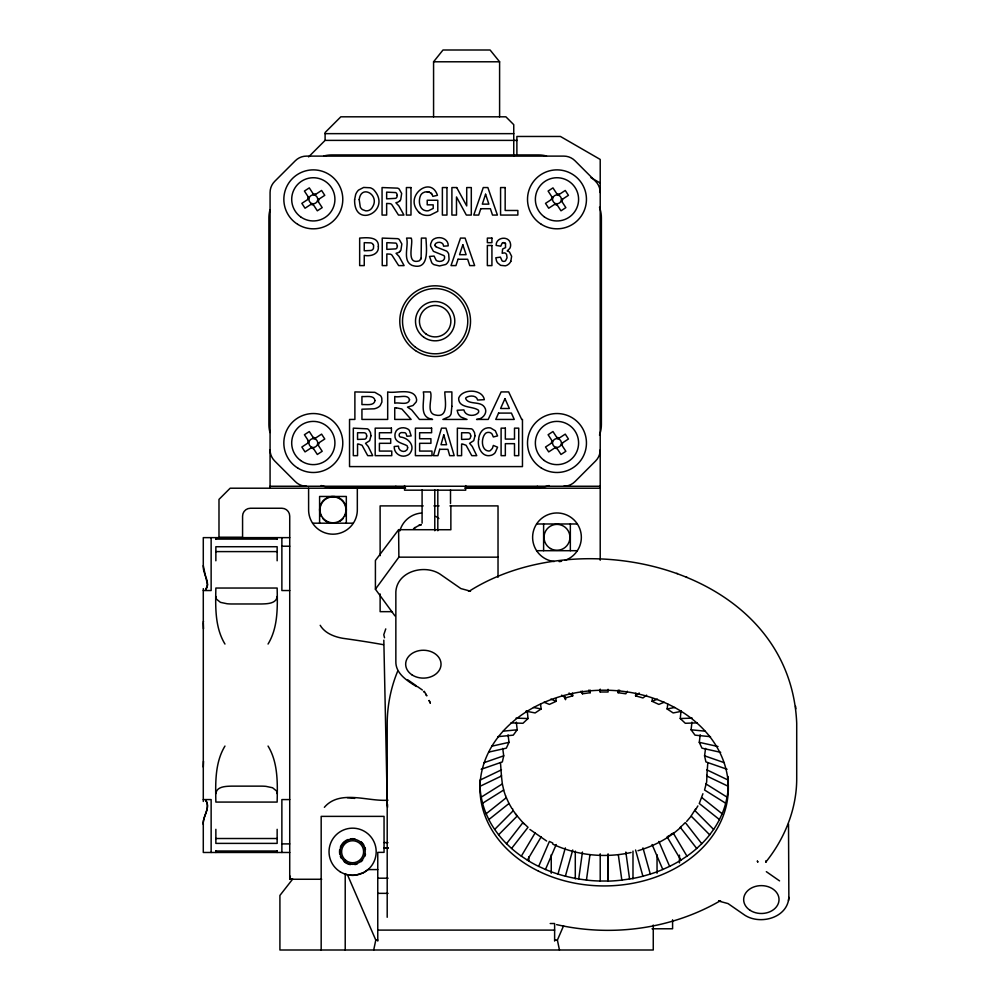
<?xml version="1.0" encoding="UTF-8"?>
<svg xmlns="http://www.w3.org/2000/svg" width="1000" height="1000" viewBox="0 0 1000 1000"><rect width="100%" height="100%" fill="white"/><g stroke="black" fill="none" stroke-linecap="round" stroke-linejoin="round"><path stroke-width="1.5" d="M600.212 692.013L600.212 689.362L600.212 692.013A100.25 24.4 0 0 1 608.075 692.013L608.075 689.312M608.075 853.825L608.075 881.025L600.212 881.025A125 108.425 -1.4 0 1 586.45 880.088L578.713 879L582.438 852.05M556.6 924.613C611.462 937.075 671.087 929.225 719.95 900.975L718.637 901.05L728.025 903.575L743.475 914.275C758.775 925.675 787.65 918.45 788.863 897.35L788.512 823.95M387.575 807.25L387.45 804.237M500.462 762.562L501.475 776.012L480.012 786.312A125 98.45 -13.3 0 0 481.213 797.15L482.575 803.25A124.987 100.325 -13.3 0 0 486.15 813.763L488.837 819.575A125 102.137 -13 0 0 494.675 829.438L498.6 834.8A124.987 103.775 -12.1 0 0 506.525 843.713L511.575 848.462A125 105.25 -10.8 0 0 521.337 856.15L527.362 860.138A124.975 106.475 -9 0 0 538.663 866.4M669.6 866.35A124.987 106.45 9 0 0 680.913 860.113L686.938 856.15A124.975 105.225 10.8 0 0 696.712 848.462L701.762 843.713A125 103.787 12.1 0 0 709.688 834.8L713.612 829.438A124.987 102.125 13 0 0 719.438 819.575L722.138 813.763A124.987 100.325 13.3 0 0 725.7 803.25L727.075 797.15A124.975 98.425 13.4 0 0 728.275 786.312L728.275 780.113A124.975 96.525 12.9 0 0 728.037 776.5M766.075 861.825L766.1 860.85L765.75 862.15C784.762 838.575 796.787 808.9 796.712 778.388L796.712 723.225C790.088 569.075 583.288 518.925 469.188 591.213L470.2 590.85L468.475 591.237L470.5 591.188L460.875 588.575L441.225 574.938C425.925 563.538 397.05 570.763 395.85 591.875L395.85 661.55C395.55 673.713 407.475 680.925 416.413 686.513M289.725 852.475L203.287 852.475L203.287 824.475C202.45 816.4 210.863 808.088 205.875 800.525M203.287 767.05L203.512 761.287M435.15 244.975L435.25 244.262A1.95 1.95 0 0 1 435.913 243.3C438.562 241.262 443.625 242.275 443.612 246.2L448.2 245.85C448.587 238.475 439.175 235.625 433.75 239.125A6.562 6.562 0 0 0 432 240.787L430.725 243.738A8.55 8.55 0 0 0 430.588 246.1L433.413 251.337L443.862 255.575A2.413 2.413 0 0 1 444.588 256.837C445.337 260.613 440.462 262.25 437.562 261.05A4.725 4.725 0 0 1 436.163 260.287L434.087 256.075L429.5 256.438L431.75 262.738A7.688 7.688 0 0 0 433.925 264.65L439.525 265.95L445.65 264.5A7.262 7.262 0 0 0 447.625 262.65L448.125 261.875A9.062 9.062 0 0 0 449.075 259.325L448.688 254.037A7.312 7.312 0 0 0 446.675 251.15L436.35 246.962A2.763 2.763 0 0 1 435.712 246.438A2.25 2.25 0 0 1 435.188 245.425L435.15 244.975A2.188 2.188 0 0 0 435.875 246.6M627.325 691.237L625.837 693.787L618.1 692.712L618.225 690.013M203.287 622.087L203.512 621.45M203.287 824.475C202.425 816.263 211.188 807.712 205.55 800.138M215.863 793.675C216.513 786.338 226.012 786.312 231.575 786.137L261.438 786.137A15.113 4.425 -0.1 0 1 265.988 786.363L272.55 787.75L276.475 790.9A14.525 8.787 -28.2 0 1 277.175 793.662M277.15 596.438C276.5 603.775 267 603.8 261.438 603.975L231.575 603.975A15.113 4.412 -0.1 0 1 227.037 603.737L220.463 602.362L216.537 599.212A14.525 8.787 -28.2 0 1 215.837 596.45M667.775 704.125L667.125 708.95L673.15 712.938L680.812 711.45M646.625 695.15L642.95 697.95L635.562 695.837L635.812 693.162M788.512 900.638L788.863 897.35M702.913 793.737L699.275 803.5L719.45 819.575M586.45 880.075L589.975 854.625M664.25 702.225L658.875 704.4L652.075 701.3L652.438 698.675M421.125 258.175L421.388 238.088L425.975 238.088C426.35 248.062 429.85 271.2 411.95 265.338C402.013 260.637 409.025 245.688 406.575 238.088L411.163 238.088C413.875 242.425 405.387 264.675 418.8 260.988A3.6 3.6 0 0 0 419.7 260.475L421.125 258.175A3.588 3.588 0 0 1 420.625 259.45M706.925 775.275L706.663 781.9L704.562 790.013L725.7 803.25M373.7 950L375.788 940.075L347.463 874.762L345.213 874.137L345.213 950M290.375 876.275L289.725 879.262L321.7 879.262M697.275 722.862L685.312 723.288L680.263 718.538L681.038 710.763M502.713 748.425L503.713 755.825L502.35 761.925L481.213 769.275M710.512 736.675L695.013 735.15L691.087 729.788L691.963 722.125M572.725 850L565.375 876.188L561.663 875.188L557.987 874.075L565.337 847.887M720.688 752.337L701.963 748.162L699.275 742.337L700.225 734.8M727.075 769.275L705.925 761.925L704.562 755.825L705.562 748.425M728.275 786.312L706.812 776.012L707.825 762.562M709.675 834.8L691.087 816.05L695.662 808.863M397.612 671.325C390.838 687.75 387.325 705.462 387.2 723.225L387.2 917.288M510.825 261.325L511.625 256.3L509.525 252.125A5.387 5.387 0 0 0 507.188 250.925L509.7 248.5A6.037 6.037 0 0 0 510.4 246.887A6.987 6.987 0 0 0 510.513 243.912C509.375 235.463 495.812 236.825 496.163 245.413L500.75 246.2L502.125 243.162A2.338 2.338 0 0 1 503.575 242.675M552.775 843.05L549.4 841.438L538.675 866.375L545.475 869.475L556.213 844.525M559.462 950L557.388 940.075L563.587 925.788M385.763 628.9L383.775 634.738L384.525 637.775M508.062 734.8L509.012 742.337L506.325 748.162L489.038 752.025M618.1 692.712L619.587 690.163M268.05 644.05C278.212 627.362 277.525 606.825 277.15 588.038L215.863 588.038C215.487 606.825 214.8 627.362 224.963 644.05M224.963 746.062C214.8 762.75 215.487 783.288 215.863 802.075L277.15 802.075C277.525 783.288 278.212 762.75 268.05 746.062M521.337 856.15L535.138 832.9M527.362 860.138L541.163 836.888M694.638 811.3L697.875 805.938M324.363 807.312C339.888 789.2 367.975 801.838 387.975 800.175M205.875 589.587C210.875 582.025 202.463 573.725 203.287 565.638L203.287 537.638L289.725 537.638M375.412 589.212L398.875 557.163L398.612 529.688L375.412 560.475L375.412 589.212L394.975 615.938M516.312 722.125L517.2 729.788L513.263 735.15L497.775 736.675M205.55 589.975L207.55 584.862L205.875 577.475M506.525 843.713L522.962 822.55L528.025 827.3L511.575 848.462M292.55 879.262L279.913 895.438L279.913 950L653.263 950L653.263 925.062M433.575 116.812L433.575 61.788L443 50L490.1 50L499.6 61.788L499.6 116.812M686.7 821.4L690.9 816.462M494.675 829.438L513.263 810.688L512.625 808.863M498.6 834.8L517.2 816.05L513.263 810.688M308.6 156.9L325.1 140.387L517.137 140.387M343.338 844.625L345.412 842.55M682.837 824.987L685.312 822.55L701.762 843.713M527.238 710.763L528.025 718.538L522.962 723.288L511.012 722.862M681.975 825.75L680.263 827.3L696.712 848.462M680.825 827.25C668.725 838.45 653.713 846.1 637.975 850.725M486.15 813.763L506.325 797.675L505.625 795.763M488.837 819.575L509.012 803.5L506.325 797.675M635.562 695.837L639.237 693.037M670.175 834.963L672.15 833.587M317.9 199.825L317.65 198.837A4.375 4.375 0 0 0 315.525 195.575L315 194.775M308.738 197.662L309.538 197.138A4.375 4.375 0 0 1 312.8 195L313.6 194.475M313.012 204.213L313.825 203.688A4.375 4.375 0 0 0 317.075 201.562L317.887 201.025M552.4 197.662L553.212 197.138A4.375 4.375 0 0 1 556.462 195L557.275 194.475M558.387 194.95L565.262 190.463L568.438 195.325L561.562 199.825M555.575 203.738L554.688 204.312A5.475 5.475 0 0 0 557.087 204.825M556.688 204.213L557.487 203.688A4.375 4.375 0 0 0 560.75 201.562L561.55 201.025M308.738 441.325L309.538 440.8A4.375 4.375 0 0 1 312.8 438.675L313.6 438.15M317.887 444.7L317.075 445.225A4.375 4.375 0 0 1 313.825 447.362L313.412 448.488A5.475 5.475 0 0 1 311.025 447.987M552.4 441.325L553.212 440.8A4.375 4.375 0 0 1 556.462 438.675L557.275 438.15M556.688 447.875L557.487 447.35A4.375 4.375 0 0 0 560.75 445.225L561.55 444.7M540.513 704.125L541.163 708.95L535.138 712.938L525.938 711.162M669.163 835.6L667.125 836.888L680.925 860.138M481.213 797.15L502.35 783.913L501.35 775.275M482.575 803.25L503.713 790.013L502.35 783.913M501.475 769.825L480.012 780.113L480.012 786.312M555.837 698.675L556.213 701.3L549.4 704.4L544.038 702.225M618.3 854.625L621.825 880.075L629.562 879A124.963 108.112 4.2 0 0 642.925 876.225L650.288 874.075A124.987 107.425 6.8 0 0 662.8 869.475L669.613 866.375L658.875 841.438M652.075 701.3L657.438 699.125M483.988 762.688L503.713 755.825M572.463 693.162L572.725 695.837L565.337 697.95L561.663 695.15M491.725 746.2L509.012 742.337M667.125 708.95L674.788 707.475M631.062 852.5C605 858.3 577.062 855.5 552.85 844.175M580.95 691.237L582.438 693.787L590.188 692.712L590.05 690.013M503.25 731.162L517.2 729.788M419.825 213.075A10.662 10.662 0 0 1 417.163 210.138C405.425 195.175 430.9 175.512 437.438 195.312L432.85 196.375C432.05 191.925 426.4 190.588 422.962 192.85A6.713 6.713 0 0 0 420.675 195.275C418.125 200.525 419.062 209.925 426.112 210.787A8.088 8.088 0 0 0 428.675 210.65L433.2 208.425L433.2 204.838L427.212 204.838L427.212 200.25L437.788 200.25L437.788 211.312L430.175 215.138A14.912 14.912 0 0 1 424.663 215.188L423.363 214.875A11.013 11.013 0 0 1 418.812 212.213M680.263 718.538L692.225 718.125M292.775 879.25L289.725 879.262L289.725 516.112A7.862 7.862 0 0 0 281.875 508.25L250.425 508.25A7.862 7.862 0 0 0 242.575 516.112L242.575 537.337L218.988 537.337L218.988 499.387L230.162 488.212L405.6 488.212M433.575 61.788L499.6 61.788M325.1 133.65L513.75 133.65M270.075 486.25L600.212 486.25M404.45 487.025L395.85 487.025L395.85 486.25M528.713 487.025L537.325 487.025L537.325 486.25M404.875 487.425L331.925 487.425A31.438 31.438 0 0 1 321.188 485.538M465.412 487.425L538.362 487.425A31.438 31.438 0 0 0 549.1 485.538M464.762 488.212L600.212 488.212M423.188 505.9L380.125 505.9L380.125 555.675M433.95 505.9L439.075 505.9M449.938 505.9L498.025 505.9L498.025 577.275M312.587 523.188L353.338 523.188M536.6 523.975L577.35 523.975M398.612 529.688L450.863 529.738L450.863 505.9M215.863 539.1L277.15 539.1M281.875 546.213L289.725 546.213M536.6 550.7L577.35 550.7M215.863 551.6L277.15 551.6M398.875 557.163L498.025 557.163M203.287 590.538L211.137 590.538L211.137 537.638M289.725 590.538L281.875 590.538L281.875 537.638M392.425 611.663L380.125 611.663L380.125 593.975M203.287 799.575L211.137 799.575L211.137 852.475M289.725 799.575L281.875 799.575L281.875 852.475M215.863 838.512L277.15 838.512M384.05 842.575L387.987 842.688M281.875 843.9L289.725 843.9M384.05 847.887L388.175 847.887M384.05 848.075L388.175 848.075M215.863 851.012L277.15 851.012M377.762 869.587L368.025 869.587L363.488 872.675L355.662 875.125A15.25 9.8 0 0 1 350.175 875.2L347.463 874.762M377.762 878.2L388.088 878.2M377.762 893.35L388.088 893.35M550.2 923.525L554.625 923.525L554.625 941.062M652.038 928.775L672.588 928.775L672.588 919.8M377.762 930.1L554.625 930.1M375.788 940.075L377.762 940.075M554.625 940.075L557.388 940.075M516.062 718.125L528.025 718.538M347.375 797.7L351.275 798M691.087 729.788L705.025 731.162M533.488 707.475L541.163 708.95M699.275 742.337L718 746.525M704.562 755.825L724.3 762.688M676.8 573.337L677.463 573.6M686.312 577.062L687.05 577.362M550.85 699.125L556.213 701.3M706.812 769.825L728.275 780.113M590.975 177.688L600.212 183.012M546.613 841.012L529.913 829.45M705.925 783.913L727.075 797.15M766.325 871.675L779.562 880.888M407.562 679.7L416.062 685.625M417.325 686.5L422.388 690.025M569.05 693.037L572.725 695.837M701.963 797.675L722.138 813.763M423.537 691.538L424.487 692.412M695.013 810.688L713.612 829.438M523.862 823.775L515.45 813.913M505.45 243.575L505.55 247.6L502.612 249.025L502.163 253.3L504.125 252.9A2.587 2.587 0 0 1 505.15 253.125A2.425 2.425 0 0 1 505.75 253.5A3.562 3.562 0 0 1 506.613 254.613L507.062 257.775L505.55 260.775A2.9 2.9 0 0 1 503.762 261.375L503.387 261.35A2.763 2.763 0 0 1 502.038 260.775L500.4 257.137L495.812 257.787L496.5 260.837A8.825 8.825 0 0 0 497.612 262.887L500.613 265.35L505.288 265.8A7.088 7.088 0 0 0 507.575 264.925L508.888 263.95A8.775 8.775 0 0 0 510.825 261.325M552.762 198.2A4.375 4.375 0 0 0 552.663 198.7L545.513 203.363L548.7 208.225L555.837 203.562A4.288 4.288 0 0 0 556.325 203.663L561 210.812L565.862 207.625L561.2 200.487A4.387 4.387 0 0 0 561.3 200L561.325 198.837A4.375 4.375 0 0 0 559.188 195.575L558.125 195.125A4.45 4.45 0 0 0 557.625 195.025L552.962 187.887L548.1 191.062L552.587 197.938M552.112 199.05L552.638 199.862A4.375 4.375 0 0 0 554.763 203.113L555.3 203.925M558.663 438.438L559.188 439.25A4.375 4.375 0 0 1 561.325 442.5L561.85 443.312M557.625 438.688L552.962 431.55L548.1 434.738L552.762 441.875A4.375 4.375 0 0 0 552.663 442.362L545.513 447.025L548.7 451.9L555.837 447.238A4.387 4.387 0 0 0 556.312 447.35M556.325 447.337L561 454.475L565.862 451.287L561.2 444.15A4.387 4.387 0 0 0 561.3 443.663L568.438 439L565.262 434.125L558.125 438.8A4.387 4.387 0 0 0 557.612 438.663M552.112 442.725L552.638 443.525A4.375 4.375 0 0 0 554.763 446.788L555.3 447.587M317.525 200.487L322.2 207.625L317.325 210.812L312.663 203.663A4.288 4.288 0 0 1 312.175 203.562L305.038 208.225L301.85 203.363L308.988 198.7A4.375 4.375 0 0 1 309.088 198.212L304.425 191.062L309.3 187.887L313.962 195.025A4.45 4.45 0 0 1 314.45 195.125L321.587 190.463L324.775 195.325L317.638 200A4.375 4.375 0 0 1 317.525 200.487L317.7 200.75M308.45 199.05L308.975 199.862A4.375 4.375 0 0 0 311.1 203.113L311.625 203.925M315 438.438L315.525 439.25A4.375 4.375 0 0 1 317.65 442.5L318.175 443.312M313.788 438.425L313.962 438.688A4.375 4.375 0 0 1 314.45 438.775L321.587 434.125L324.775 439L317.638 443.663A4.375 4.375 0 0 1 317.525 444.15L317.7 444.412M313.962 438.688L309.3 431.55L304.425 434.738L309.088 441.875A4.375 4.375 0 0 0 308.988 442.362L301.85 447.025L305.038 451.9L312.175 447.238A4.375 4.375 0 0 0 312.663 447.337L317.325 454.475L322.2 451.287L317.525 444.15M308.45 442.725L308.975 443.525A4.375 4.375 0 0 0 311.1 446.788L311.625 447.587M320.188 625.3C324.825 633.2 334.225 636.788 342.837 638.312A248.2 27.925 3.5 0 1 383.462 644.7M673.15 832.9L686.938 856.15M588.688 690.163L590.188 692.712M509.012 803.5L511.962 808.637M424.275 691.263L425.175 693.012M652.075 844.525L662.8 869.475M503.537 789.887L505.487 795.7M205.55 576.487L203.287 565.638M642.95 847.887L650.288 874.075M635.562 850L642.9 876.188M625.837 852.05L629.562 879M795.575 706.188L795.837 708.787M582.312 691.087L582.438 693.787M203.287 623.062L203.512 628.825M387.3 805.65L383.825 640.15M679.463 855.138L679.463 862.862M657.038 854.712L657.038 873.238M632.987 851.087L632.987 878.875M608.075 854.887L608.075 881.137A124.987 108.4 1.4 0 0 621.825 880.075M600.212 560.237L600.212 159.438L560.425 136.463L516.888 136.463L516.888 154.913M600.212 853.825L600.212 881.137M575.288 851.087L575.288 878.875M570.337 523.975L570.337 550.7M551.25 854.712L551.25 873.238M543.612 523.975L543.612 550.7M528.812 856.688L528.812 861.312M513.75 155.975L513.75 124.675L505.887 116.812L340.825 116.812L325.1 132.537L325.1 140.387M465.712 485.588L465.712 490.175L404.538 490.175L404.538 485.588M450.513 489.938L450.513 503.537M437.812 489.938L437.812 530.75M434.787 489.938L434.787 530.75M422.088 489.938L422.088 523.188M377.762 941.062L377.762 852.362L384.05 852.362L384.05 816.375L321.175 816.375L321.175 950M357.325 488.212L357.325 509.038A24.362 24.362 0 0 1 332.962 534.188A24.362 24.362 0 0 1 308.612 509.038L308.6 488.212M346.325 523.188L346.325 496.463L319.6 496.463L319.6 523.188M277.15 537.638L277.15 539.375M277.15 560.788L277.15 546.725L215.863 546.725L215.863 560.788M277.15 829.325L277.15 843.388L215.863 843.388L215.863 829.325M277.15 850.738L277.15 852.475M270.075 488.212L270.075 192.5A15.713 15.713 0 0 1 274.688 181.375L295.35 160.712A15.725 15.725 0 0 1 306.462 156.113L563.825 156.113A15.725 15.725 0 0 1 574.95 160.712L595.612 181.375A15.725 15.725 0 0 1 600.212 192.5M215.863 537.638L215.863 539.375M215.863 850.738L215.863 852.475M203.287 588.65L203.287 801.462M351.587 797.975A248.225 27.975 3.5 0 1 354.65 798.413M554.188 561.538A24.362 24.362 0 0 1 535.425 525.975A24.362 24.362 0 0 1 575.375 521.362A24.362 24.362 0 0 1 565.212 560.275M561.613 561.263A24.362 24.362 0 0 1 559.15 561.613M365.475 854.013A13.062 13.062 0 0 1 364.888 856.213M362.612 860.138A13.062 13.062 0 0 1 361.012 861.75M357.075 864.013A13.062 13.062 0 0 1 354.875 864.613M350.35 864.613A13.062 13.062 0 0 1 344.225 861.75M341.3 858.275A13.062 13.062 0 0 1 340.337 856.213M339.75 854.013A13.062 13.062 0 0 1 339.75 849.475M340.337 847.275A13.062 13.062 0 0 1 348.15 839.475M350.35 838.888A13.062 13.062 0 0 1 354.875 838.888M361.012 841.737A13.062 13.062 0 0 1 363.925 845.212M364.888 847.275A13.062 13.062 0 0 1 365.475 849.475M346.125 507.5A13.362 13.362 0 0 1 346.125 512.15M345.525 514.4A13.362 13.362 0 0 1 344.538 516.512M343.2 518.413A13.362 13.362 0 0 1 339.637 521.4M335.288 522.987A13.362 13.362 0 0 1 330.637 522.987M328.387 522.388A13.362 13.362 0 0 1 322.725 518.413M321.388 516.512A13.362 13.362 0 0 1 320.4 514.4M319.8 512.15A13.362 13.362 0 0 1 329.5 496.912A13.362 13.362 0 0 1 345.525 505.25M413.425 529A12.975 12.975 0 0 1 415.025 527.4M418.925 525.15A12.975 12.975 0 0 1 421.1 524.562M546.487 156A31.438 31.438 0 0 0 538.362 154.938L331.925 154.938A31.438 31.438 0 0 0 323.8 156M599.5 207.225A31.438 31.438 0 0 1 601.388 217.963L601.388 424.4A31.438 31.438 0 0 1 599.5 435.138M269.975 432.525A31.438 31.438 0 0 1 268.9 424.4L268.9 217.963A31.438 31.438 0 0 1 269.975 209.838M306.462 486.25A15.725 15.725 0 0 1 295.35 481.637L274.688 460.975A15.725 15.725 0 0 1 270.075 449.862M563.825 486.25A15.725 15.725 0 0 0 574.95 481.637L595.612 460.975A15.725 15.725 0 0 0 600.212 449.862M399.462 201.15A6.075 6.075 0 0 0 400.725 199.638L401.662 193.425L399.1 188.95A5.038 5.038 0 0 0 397.55 188.137L382.062 187.55L382.062 215.062L386.65 215.062L386.65 203.425L390.125 203.637A3.762 3.762 0 0 1 391.7 204.475L398.488 215.062L403.938 215.062L398.825 205.837L395.875 202.738L397.775 202.2A6.3 6.3 0 0 0 399.938 200.688M399.637 251.688A6.062 6.062 0 0 0 400.9 250.175L401.838 243.962L399.275 239.488A5.038 5.038 0 0 0 397.725 238.675L382.238 238.088L382.238 265.6L386.825 265.6L386.825 253.962L390.3 254.175A3.762 3.762 0 0 1 391.875 255.012L398.663 265.6L404.113 265.6L399.012 256.375L396.05 253.275L397.95 252.738A6.3 6.3 0 0 0 400.112 251.225M504.85 243.062A2.338 2.338 0 0 1 505.588 243.837M503.263 242.7A2.775 2.775 0 0 1 504.113 242.725L504.375 242.8A2.075 2.075 0 0 1 505.075 243.188M426.975 191.788A6.362 6.362 0 0 1 429.45 192.237M430.75 193A5.775 5.775 0 0 1 432.088 194.513M373.387 244.825A3.675 3.675 0 0 1 373.638 245.45L373.475 248.337A3.638 3.638 0 0 1 372.075 250.025A3.475 3.475 0 0 1 371.075 250.475L364.25 250.787L364.25 242.675L370.75 242.875A3.862 3.862 0 0 1 372.262 243.525A3.675 3.675 0 0 1 372.762 243.962A3.475 3.475 0 0 1 373.338 244.775M318.788 442.912A5.475 5.475 0 0 1 318.288 445.3M307.838 443.113A5.475 5.475 0 0 1 308.337 440.725M313.212 437.537A5.475 5.475 0 0 1 315.6 438.038M318.788 199.237A5.475 5.475 0 0 1 318.288 201.637M313.412 204.825A5.475 5.475 0 0 1 311.012 204.312M307.838 199.45A5.475 5.475 0 0 1 308.337 197.05M313.212 193.875A5.475 5.475 0 0 1 315.6 194.375M562.45 442.912A5.475 5.475 0 0 1 561.95 445.3M557.087 448.488A5.475 5.475 0 0 1 554.688 447.987M551.512 443.113A5.475 5.475 0 0 1 552.013 440.725M556.875 437.537A5.475 5.475 0 0 1 559.275 438.038M562.45 199.237A5.475 5.475 0 0 1 561.95 201.637M551.512 199.45A5.475 5.475 0 0 1 552.013 197.05M556.875 193.875A5.475 5.475 0 0 1 559.275 194.375M399.862 530.875A24.362 24.362 0 0 1 421.488 513.038M435.812 516.388A24.362 24.362 0 0 1 438.862 518.538M413.725 529.25A12.575 12.575 0 0 1 421.175 524.95M557.987 874.075A124.987 107.425 -6.8 0 1 545.475 869.475M578.725 878.962A124.963 108.012 -4.2 0 1 565.388 876.15M451.875 406.312L451.1 413.862A7.163 7.163 0 0 1 449.225 416.625L442.875 419.438L467.038 419.438L461.163 417.15A9.537 9.537 0 0 1 457.863 412.9L457.163 410.262L463.875 409.913C465.05 416.138 474.65 416.975 478.312 412.713A2.55 2.55 0 0 0 478.663 411.112A2.163 2.163 0 0 0 478.225 410.037C472.2 405.925 458.387 408.45 458.675 398.15C462.287 388.413 482.562 388.762 484.325 399.675L477.625 400.037C476.6 395.062 469.438 395.3 466.1 397.612A1.713 1.713 0 0 0 465.65 398.537C468.375 405.238 480.45 400.688 484.475 407.15C488.438 412.625 482.537 419.462 476.575 419.438L488.2 419.438L501.125 391.925L508.65 391.925L521.712 419.438L522.463 419.438L522.463 466.6L349.538 466.6L349.538 419.438L354.888 419.438L354.888 391.925L374.888 392.337L380.5 395.637A6.863 6.863 0 0 1 381.788 398.263L381.912 402.025L380.25 405.55A8.688 8.688 0 0 1 378.475 407.1A12.3 12.3 0 0 1 374.1 408.812L361.938 409.2L361.938 419.438L387.688 419.438L387.688 391.925C395.225 393.938 414.6 386.825 416.613 399.538A6.525 6.525 0 0 1 416.188 401.962L412.975 405.538L407.488 407.113L411.763 410.012L419.425 419.438L432.575 419.438A15.525 15.525 0 0 1 429.712 418.688C418.825 414.95 425.238 399.562 423.312 391.925L430.363 391.925C433.113 397.525 425.25 413.363 435.637 415.05C449.513 418.275 444.65 398.963 444.825 391.925L451.875 391.925L451.875 406.312M354.613 199.7C353.988 230.087 392.925 210.425 373.6 189.625A10.388 10.388 0 0 0 370.188 187.763L363.65 187.45L358.525 190.1A12.75 12.75 0 0 0 355.662 194.488L354.613 199.7M407.638 447.625L407.45 448.825A3.9 3.9 0 0 1 406.875 449.9C404.025 453.363 398.075 450.588 398.462 446.138L394.237 446.488C393.8 453.438 401.163 458.25 407.375 455.262A6.6 6.6 0 0 0 410.062 453.2C415.613 445.712 408.162 437.663 400.25 437.013A2.475 2.475 0 0 1 399.675 436.5A2.325 2.325 0 0 1 399.175 435.025L399.263 434.338A1.988 1.988 0 0 1 399.875 433.363L400.2 433.113A3.862 3.862 0 0 1 401.3 432.587L404.825 432.713A2.8 2.8 0 0 1 406.05 433.675L406.925 436.262L411.163 435.913L409.438 430.513A6.488 6.488 0 0 0 407.6 428.9C403.363 426.525 396.45 427.788 395.25 433.1A8.675 8.675 0 0 0 394.938 435.4C394.487 442.425 402.388 443.113 406.95 445.675A2.288 2.288 0 0 1 407.337 446.25L407.638 447.625M409.55 399.787C408.263 405.95 398.713 401.925 394.738 403.212L394.738 396.512C398.638 397.95 408.162 393.663 409.55 399.787M359.212 199.6L360.275 207.037A7.262 7.262 0 0 0 362.438 209.587L365.55 210.787A7.575 7.575 0 0 0 368.075 210.65A6.188 6.188 0 0 0 370.363 209.575A7.125 7.125 0 0 0 372.5 207C380.163 195.075 361.112 183.863 359.212 199.6M366.725 436.012L366.3 437.925A2.725 2.725 0 0 1 366.037 438.338A2.487 2.487 0 0 1 364.837 439.162L357.55 439.438L357.55 432.738L363.575 432.762A3.25 3.25 0 0 1 365.175 433.075A2.55 2.55 0 0 1 366.325 434.188L366.725 436.012M470.775 436.012L470.35 437.925A2.725 2.725 0 0 1 470.075 438.338A2.487 2.487 0 0 1 468.888 439.162L461.6 439.438L461.6 432.738L467.625 432.762A3.25 3.25 0 0 1 469.225 433.075A2.55 2.55 0 0 1 470.363 434.188L470.775 436.012M478.625 439.513C477.038 446.938 482.05 457.825 491.012 455.35A7.9 7.9 0 0 0 495.2 452.6L497.575 447.2L493.338 445.438L492.388 448.375L490.312 450.6A3.9 3.9 0 0 1 488.837 451.05C480.913 450.613 480.913 437.65 485.637 433.263A4.787 4.787 0 0 1 487.738 432.425L488.5 432.388A4.35 4.35 0 0 1 490.688 432.912A4.688 4.688 0 0 1 492.075 434.075L493.338 436.962L497.575 435.913L495.337 430.8L490.637 427.975A10.15 10.15 0 0 0 487.562 427.863C481.925 428.438 478.85 434.375 478.625 439.513M378.363 246.625C379.1 254.425 370.35 256.7 364.25 255.375L364.25 265.6L359.663 265.6L359.663 238.088C366.213 237.613 379.15 236.2 378.363 246.625M370.95 435.775L369.7 440.662L365.525 443.338L368.212 446.488L372.713 455.662L367.725 455.662L362.038 445.262L358.488 444.025L357.55 444.025L357.55 455.662L353.312 455.662L353.312 428.15L367.362 428.825A4.775 4.775 0 0 1 368.738 429.725L370.45 432.525L370.95 435.775M397.225 195.425L396.912 197A2.788 2.788 0 0 1 395.625 198.35L386.65 198.837L386.65 192.138L395.65 192.575A2.9 2.9 0 0 1 396.35 193.075A2.625 2.625 0 0 1 396.712 193.512L397.225 195.425M475 435.775L473.75 440.662L469.575 443.338L472.262 446.488L476.763 455.662L471.775 455.662L466.087 445.262L462.537 444.025L461.6 444.025L461.6 455.662L457.362 455.662L457.362 428.15L471.413 428.825A4.775 4.775 0 0 1 472.788 429.725L474.487 432.525L475 435.775M397.413 245.963L396.975 247.787A2.763 2.763 0 0 1 395.8 248.888L386.825 249.375L386.825 242.675L395.825 243.113A2.9 2.9 0 0 1 396.525 243.612L397.413 245.963M374.988 400.538C374.188 406.337 365.737 404.137 361.938 404.625L361.938 396.512C365.863 397.038 374.137 394.7 374.988 400.538M766.1 861.363L766.125 861.462M439.712 449.312L437.925 455.662L433.387 455.662L441.5 428.15L446 428.15L454.188 455.662L449.7 455.662L447.9 449.312L439.712 449.312M443.787 434.85L441 444.725L446.6 444.725L443.787 434.85M458.038 259.25L455.938 265.6L451.012 265.6L460.513 238.088L465.112 238.088L474.65 265.6L469.762 265.6L467.65 259.25L458.038 259.25M480.788 208.713L478.688 215.062L473.762 215.062L483.263 187.55L487.863 187.55L497.4 215.062L492.512 215.062L490.4 208.713L480.788 208.713M462.837 244.788L459.562 254.675L466.112 254.675L462.837 244.788M485.588 194.25L482.312 204.137L488.862 204.137L485.588 194.25M498.575 413.088L495.763 419.438L514.263 419.438L511.413 413.088L498.575 413.088M504.963 398.625L500.6 408.5L509.375 408.5L504.963 398.625M720.062 901.038L718.875 901.2L720.662 900.975L720.025 901.112M410.988 187.55L406.4 187.55L406.4 215.062L410.988 215.062L410.988 187.55M446.962 187.55L442.375 187.55L442.375 215.062L446.962 215.062L446.962 187.55M456.7 187.55L451.9 187.55L451.9 215.062L456.488 215.062L456.488 196.962L466.337 215.062L471.3 215.062L471.3 187.55L466.712 187.55L466.712 205.938L456.7 187.55M505.163 187.55L500.575 187.55L500.575 215.062L517.85 215.062L517.85 210.475L505.163 210.475L505.163 187.55M491.925 238.088L487.35 238.088L487.35 242.675L491.925 242.675L491.925 238.088M491.925 245.5L487.35 245.5L487.35 265.6L491.925 265.6L491.925 245.5M396.238 407.788L394.738 407.788L394.738 419.438L411.112 419.438L401.9 409.025L396.238 407.788M391.413 428.15L375.188 428.15L375.188 455.662L391.763 455.662L391.763 451.075L379.412 451.075L379.412 443.312L390.7 443.312L390.7 438.725L379.412 438.725L379.412 432.738L391.413 432.738L391.413 428.15M431.613 428.15L415.4 428.15L415.4 455.662L431.975 455.662L431.975 451.075L419.625 451.075L419.625 443.312L430.913 443.312L430.913 438.725L419.625 438.725L419.625 432.738L431.613 432.738L431.613 428.15M505.337 428.15L501.1 428.15L501.1 455.662L505.337 455.662L505.337 443.663L514.5 443.663L514.5 455.662L518.737 455.662L518.737 428.15L514.5 428.15L514.5 439.087L505.337 439.087L505.337 428.15M426.213 694.775L425.562 693.725L426.838 695.863L426.213 694.775M757.387 861.162L757.812 861.938L757.387 861.162M430.337 703.138L429.137 700.525L430.337 703.138M565.337 697.95L565.112 696.787L565.525 699.7L565.337 697.95M550.5 548.562A12.975 12.975 0 0 0 569.95 537.337A12.975 12.975 0 0 0 550.5 526.1A12.975 12.975 0 0 0 550.5 548.562M326.475 521.062A12.975 12.975 0 0 0 345.938 509.825A12.975 12.975 0 0 0 326.475 498.587A12.975 12.975 0 0 0 326.475 521.062M345.825 860.413A11 11 0 0 0 363.512 853.288A11 11 0 0 0 348.5 841.538A11 11 0 0 0 345.825 860.413M297.688 468.013A29.475 29.475 0 0 0 342.775 444.038A29.475 29.475 0 0 0 299.475 416.987A29.475 29.475 0 0 0 297.688 468.013M541.362 468.013A29.475 29.475 0 0 0 586.438 444.038A29.475 29.475 0 0 0 543.138 416.987A29.475 29.475 0 0 0 541.362 468.013M541.362 224.338A29.475 29.475 0 0 0 586.438 200.375A29.475 29.475 0 0 0 543.138 173.325A29.475 29.475 0 0 0 541.362 224.338M297.688 224.338A29.475 29.475 0 0 0 342.775 200.375A29.475 29.475 0 0 0 299.475 173.325A29.475 29.475 0 0 0 297.688 224.338M415.575 350.637A35.375 35.375 0 0 0 470.45 323.4A35.375 35.375 0 0 0 419.412 289.5A35.375 35.375 0 0 0 415.575 350.637M423.925 337.312A19.65 19.65 0 0 0 454.725 322.825A19.65 19.65 0 0 0 426.788 303.4A19.65 19.65 0 0 0 423.925 337.312M425.988 333.963A15.725 15.725 0 0 0 450.788 322.725A15.725 15.725 0 0 0 428.663 306.863A15.725 15.725 0 0 0 425.988 333.963M415.288 347.062A32.625 32.625 0 0 0 467.488 325.438A32.625 32.625 0 0 0 422.663 291.038A32.625 32.625 0 0 0 415.288 347.062M300.587 460.487A21.612 21.612 0 0 0 334.8 445.3A21.612 21.612 0 0 0 304.55 423.25A21.612 21.612 0 0 0 300.587 460.487M300.587 216.812A21.612 21.612 0 0 0 334.8 201.637A21.612 21.612 0 0 0 304.55 179.587A21.612 21.612 0 0 0 300.587 216.812M544.25 460.487A21.612 21.612 0 0 0 578.475 445.3A21.612 21.612 0 0 0 548.212 423.25A21.612 21.612 0 0 0 544.25 460.487M544.25 216.812A21.612 21.612 0 0 0 578.475 201.637A21.612 21.612 0 0 0 548.212 179.587A21.612 21.612 0 0 0 544.25 216.812M340.05 871.7A23.575 23.575 0 0 0 376.175 852.65A23.575 23.575 0 0 0 341.613 830.888A23.575 23.575 0 0 0 340.05 871.7M344.525 861.375A12.575 12.575 0 0 0 365 853.925A12.575 12.575 0 0 0 348.312 839.925A12.575 12.575 0 0 0 344.525 861.375M538.438 871.112A124.188 97.863 0 0 0 728.263 791.375A124.188 97.863 0 0 0 545.725 701.712A124.188 97.863 0 0 0 538.438 871.112M411.987 674.862A17.688 13.938 0 0 0 440.775 666.6A17.688 13.938 0 0 0 417.3 651.087A17.688 13.938 0 0 0 411.987 674.862M749.975 910.238A17.688 13.938 0 0 0 778.763 901.975A17.688 13.938 0 0 0 755.3 886.462A17.688 13.938 0 0 0 749.975 910.238"/></g></svg>
